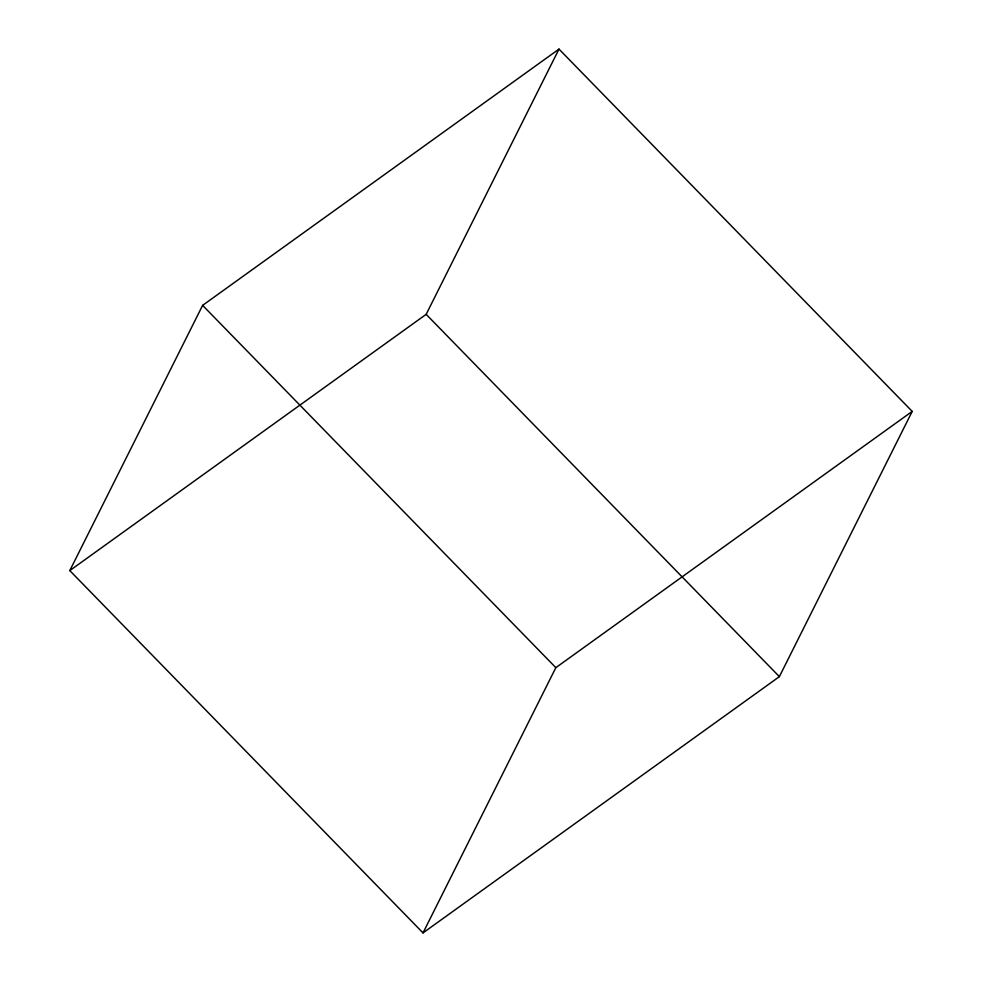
<?xml version="1.0" encoding="UTF-8"?>
<svg xmlns="http://www.w3.org/2000/svg" width="982" height="982" viewBox="0 0 982 982"><rect width="100%" height="100%" fill="white"/><g stroke="black" fill="none" stroke-linecap="round" stroke-linejoin="round"><path stroke-width="1.47" d="M69.796 570.603L202.623 305.365L558.991 49.1L912.204 411.397L779.377 676.635L423.009 932.9L69.796 570.603L426.163 314.338L558.991 49.1M423.009 932.9L555.837 667.662L912.204 411.397M426.163 314.338L779.377 676.635M202.623 305.365L555.837 667.662"/></g></svg>
